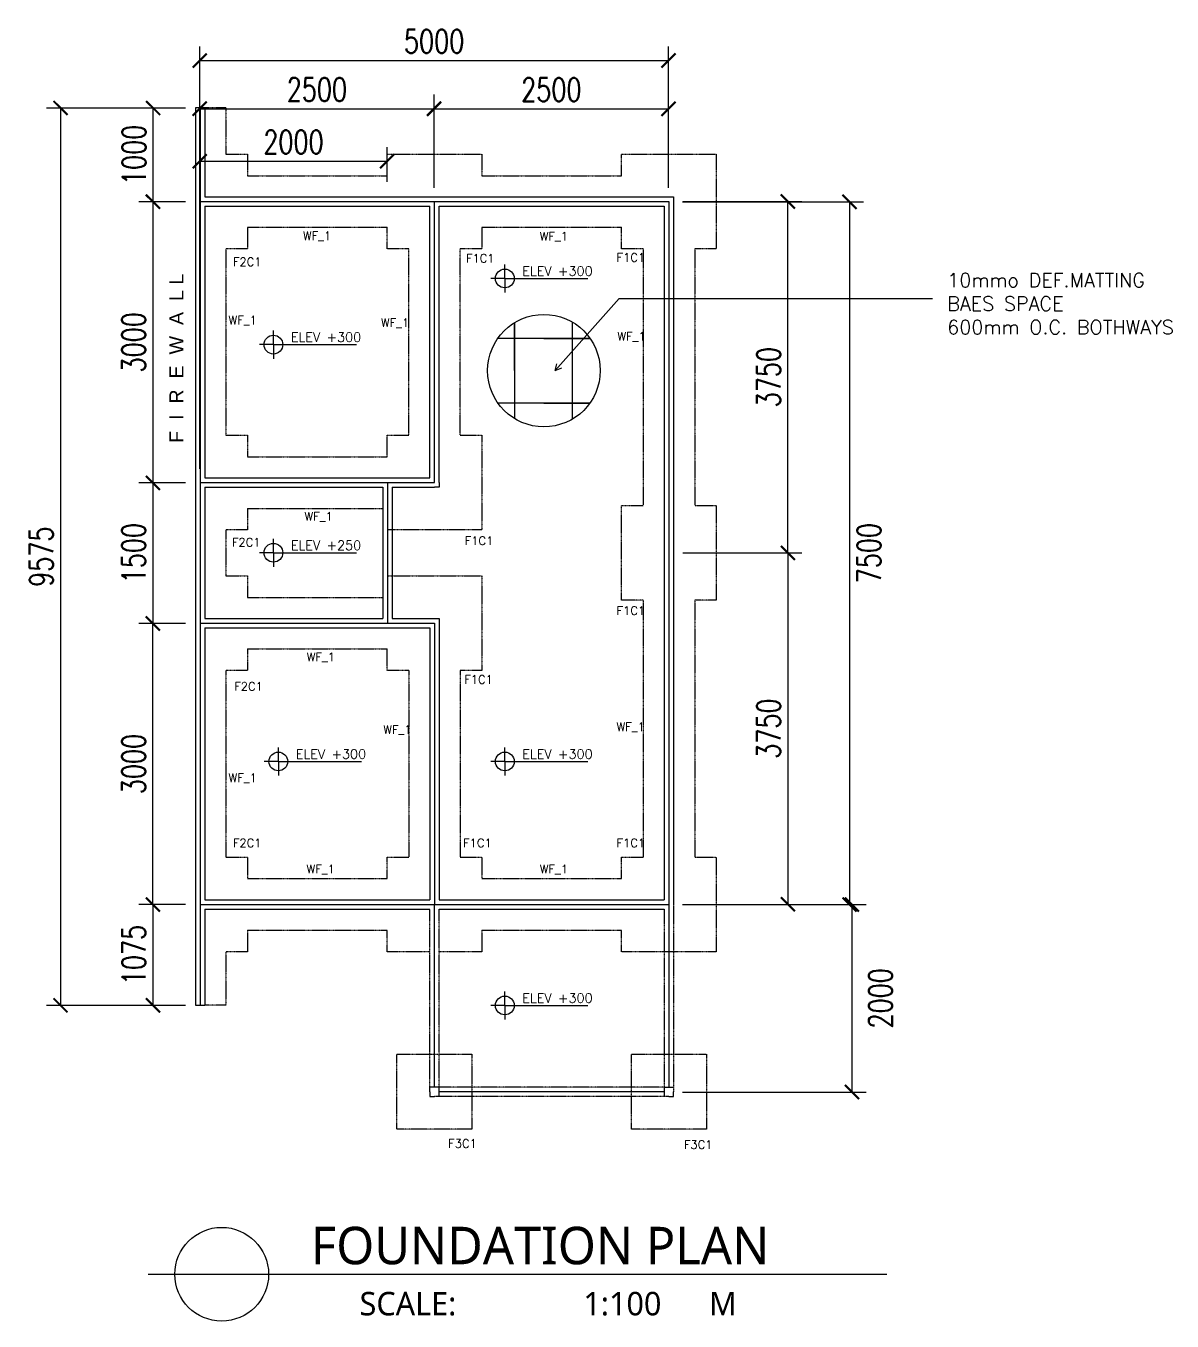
# Model space of a CAD drawing. Header units: millimetres. Extents: x 18078 to 182092, y 10648 to 75430.
# Drawn here: x 18078 to 30301, y 11453 to 25273 of the extents above; entities that cross this region are included whole.
import ezdxf

# ---------------------------------------------------------------- set-up
doc = ezdxf.new("R2010")
doc.units = ezdxf.units.MM
doc.linetypes.add('HIDDEN2', pattern=[4.7625, 3.175, -1.5875])
doc.layers.get('Defpoints').update_dxf_attribs({"color": 140})
for name, color, linetype, lineweight in [('A-Anno-Scrn', 8, 'Continuous', 25), ('A-Flor-Strs', 31, 'Continuous', 25), ('A-Roof-Slab', 12, 'Continuous', 35)]:
    doc.layers.add(name, color=color, linetype=linetype, lineweight=lineweight)
doc.styles.add('Annotative', font='romans.shx')
doc.styles.add('Arch-Dim', font='romans.shx', dxfattribs={"width": 0.75})
doc.styles.add('RomanS', font='romans.shx')
doc.dimstyles.new('Annotative', dxfattribs={"dimtxt": 2.5, "dimasz": 1.5, "dimexe": 1.5, "dimexo": 1.5, "dimgap": 0.8, "dimtad": 1, "dimdec": 0, "dimzin": 0, "dimdsep": 46, "dimtxsty": 'Arch-Dim', "dimblk": 'ARCHTICK', "dimcen": 2.5, "dimadec": 1, "dimazin": 0, "dimtfac": 1, "dimtdec": 0, "dimtix": 1, "dimtmove": 2, "dimatfit": 3, "dimfxl": 1, "dimtolj": 1, "dimtzin": 0, "dimarcsym": 0})

# ---------------------------------------------------------------- blocks, each defined once
blk = doc.blocks.new('_ArchTick')
at = {"color": 0, "linetype": 'ByBlock', "const_width": 0.15}
blk.add_lwpolyline([(-0.5, -0.5), (0.5, 0.5)], dxfattribs=at)
blk = doc.blocks.new('*D69')
at = {"color": 0, "lineweight": -2, "transparency": 16777216}
for p, q in [((19781, 24397), (19285, 24397)), ((19435, 23397), (19435, 24397)), ((19781, 23397), (19285, 23397))]:
    blk.add_line(p, q, dxfattribs=at)
at = {"layer": 'Defpoints', "color": 0, "transparency": 16777216}
for p in [(19435, 24397), (19931, 24397), (19931, 23397)]:
    blk.add_point(p, dxfattribs=at)
at = {"color": 0, "lineweight": -2, "transparency": 16777216, "xscale": 150, "yscale": 150, "zscale": 150}
for p, rotation in [((19435, 24397), 90), ((19435, 23397), 270)]:
    blk.add_blockref('_ArchTick', p, dxfattribs=dict(at, rotation=rotation))
at = {"color": 0, "transparency": 16777216, "insert": (19230, 23897), "char_height": 250, "attachment_point": 5, "rotation": 90, "style": 'Arch-Dim'}
blk.add_mtext('\\A1;1000', dxfattribs=at)
blk = doc.blocks.new('*D70')
at = {"color": 0, "lineweight": -2, "transparency": 16777216}
for p, q in [((19781, 24397), (18297, 24397)), ((18447, 24397), (18447, 14822)), ((19781, 14822), (18297, 14822))]:
    blk.add_line(p, q, dxfattribs=at)
at = {"layer": 'Defpoints', "color": 0, "transparency": 16777216}
for p in [(19931, 24397), (18447, 14822), (19931, 14822)]:
    blk.add_point(p, dxfattribs=at)
at = {"color": 0, "lineweight": -2, "transparency": 16777216, "xscale": 150, "yscale": 150, "zscale": 150}
for p, rotation in [((18447, 24397), 90), ((18447, 14822), 270)]:
    blk.add_blockref('_ArchTick', p, dxfattribs=dict(at, rotation=rotation))
at = {"color": 0, "transparency": 16777216, "insert": (18242, 19609), "char_height": 250, "attachment_point": 5, "rotation": 90, "style": 'Arch-Dim'}
blk.add_mtext('\\A1;9575', dxfattribs=at)
blk = doc.blocks.new('*D71')
at = {"color": 0, "lineweight": -2, "transparency": 16777216}
for p, q in [((19781, 23397), (19282, 23397)), ((19432, 23397), (19432, 20397)), ((19781, 20397), (19282, 20397))]:
    blk.add_line(p, q, dxfattribs=at)
at = {"layer": 'Defpoints', "color": 0, "transparency": 16777216}
for p in [(19931, 23397), (19432, 20397), (19931, 20397)]:
    blk.add_point(p, dxfattribs=at)
at = {"color": 0, "lineweight": -2, "transparency": 16777216, "xscale": 150, "yscale": 150, "zscale": 150}
for p, rotation in [((19432, 23397), 90), ((19432, 20397), 270)]:
    blk.add_blockref('_ArchTick', p, dxfattribs=dict(at, rotation=rotation))
at = {"color": 0, "transparency": 16777216, "insert": (19227, 21897), "char_height": 250, "attachment_point": 5, "rotation": 90, "style": 'Arch-Dim'}
blk.add_mtext('\\A1;3000', dxfattribs=at)
blk = doc.blocks.new('*D72')
at = {"color": 0, "lineweight": -2, "transparency": 16777216}
for p, q in [((19781, 15897), (19283, 15897)), ((19433, 15897), (19433, 14822)), ((19781, 14822), (19283, 14822))]:
    blk.add_line(p, q, dxfattribs=at)
at = {"layer": 'Defpoints', "color": 0, "transparency": 16777216}
for p in [(19931, 15897), (19433, 14822), (19931, 14822)]:
    blk.add_point(p, dxfattribs=at)
at = {"color": 0, "lineweight": -2, "transparency": 16777216, "xscale": 150, "yscale": 150, "zscale": 150}
for p, rotation in [((19433, 15897), 90), ((19433, 14822), 270)]:
    blk.add_blockref('_ArchTick', p, dxfattribs=dict(at, rotation=rotation))
at = {"color": 0, "transparency": 16777216, "insert": (19228, 15359), "char_height": 250, "attachment_point": 5, "rotation": 90, "style": 'Arch-Dim'}
blk.add_mtext('\\A1;1075', dxfattribs=at)
blk = doc.blocks.new('*D73')
at = {"color": 0, "lineweight": -2, "transparency": 16777216}
for p, q in [((19781, 20397), (19282, 20397)), ((19432, 20397), (19432, 18897)), ((19781, 18897), (19282, 18897))]:
    blk.add_line(p, q, dxfattribs=at)
at = {"layer": 'Defpoints', "color": 0, "transparency": 16777216}
for p in [(19931, 20397), (19432, 18897), (19931, 18897)]:
    blk.add_point(p, dxfattribs=at)
at = {"color": 0, "lineweight": -2, "transparency": 16777216, "xscale": 150, "yscale": 150, "zscale": 150}
for p, rotation in [((19432, 20397), 90), ((19432, 18897), 270)]:
    blk.add_blockref('_ArchTick', p, dxfattribs=dict(at, rotation=rotation))
at = {"color": 0, "transparency": 16777216, "insert": (19227, 19647), "char_height": 250, "attachment_point": 5, "rotation": 90, "style": 'Arch-Dim'}
blk.add_mtext('\\A1;1500', dxfattribs=at)
blk = doc.blocks.new('*D74')
at = {"color": 0, "lineweight": -2, "transparency": 16777216}
for p, q in [((19781, 18897), (19282, 18897)), ((19432, 15897), (19432, 18897)), ((19781, 15897), (19282, 15897))]:
    blk.add_line(p, q, dxfattribs=at)
at = {"layer": 'Defpoints', "color": 0, "transparency": 16777216}
for p in [(19432, 18897), (19931, 18897), (19931, 15897)]:
    blk.add_point(p, dxfattribs=at)
at = {"color": 0, "lineweight": -2, "transparency": 16777216, "xscale": 150, "yscale": 150, "zscale": 150}
for p, rotation in [((19432, 18897), 90), ((19432, 15897), 270)]:
    blk.add_blockref('_ArchTick', p, dxfattribs=dict(at, rotation=rotation))
at = {"color": 0, "transparency": 16777216, "insert": (19227, 17397), "char_height": 250, "attachment_point": 5, "rotation": 90, "style": 'Arch-Dim'}
blk.add_mtext('\\A1;3000', dxfattribs=at)
blk = doc.blocks.new('*D75')
at = {"color": 0, "lineweight": -2, "transparency": 16777216}
for p, q in [((19931, 23547), (19931, 24540)), ((22431, 23547), (22431, 24540)), ((19931, 24390), (22431, 24390))]:
    blk.add_line(p, q, dxfattribs=at)
at = {"layer": 'Defpoints', "color": 0, "transparency": 16777216}
for p in [(22431, 24390), (19931, 23397), (22431, 23397)]:
    blk.add_point(p, dxfattribs=at)
at = {"color": 0, "lineweight": -2, "transparency": 16777216, "xscale": 150, "yscale": 150, "zscale": 150, "rotation": 180}
blk.add_blockref('_ArchTick', (19931, 24390), dxfattribs=at)
at = {"color": 0, "lineweight": -2, "transparency": 16777216, "xscale": 150, "yscale": 150, "zscale": 150}
blk.add_blockref('_ArchTick', (22431, 24390), dxfattribs=at)
at = {"color": 0, "transparency": 16777216, "insert": (21181, 24595), "char_height": 250, "attachment_point": 5, "style": 'Arch-Dim'}
blk.add_mtext('\\A1;2500', dxfattribs=at)
blk = doc.blocks.new('*D76')
at = {"color": 0, "lineweight": -2, "transparency": 16777216}
for p, q in [((19931, 20547), (19931, 23979)), ((21931, 23610), (21931, 23979)), ((19931, 23829), (21931, 23829))]:
    blk.add_line(p, q, dxfattribs=at)
at = {"layer": 'Defpoints', "color": 0, "transparency": 16777216}
for p in [(21931, 23829), (21931, 23460), (19931, 20397)]:
    blk.add_point(p, dxfattribs=at)
at = {"color": 0, "lineweight": -2, "transparency": 16777216, "xscale": 150, "yscale": 150, "zscale": 150, "rotation": 180}
blk.add_blockref('_ArchTick', (19931, 23829), dxfattribs=at)
at = {"color": 0, "lineweight": -2, "transparency": 16777216, "xscale": 150, "yscale": 150, "zscale": 150}
blk.add_blockref('_ArchTick', (21931, 23829), dxfattribs=at)
at = {"color": 0, "transparency": 16777216, "insert": (20931, 24034), "char_height": 250, "attachment_point": 5, "style": 'Arch-Dim'}
blk.add_mtext('\\A1;2000', dxfattribs=at)
blk = doc.blocks.new('*D77')
at = {"color": 0, "lineweight": -2, "transparency": 16777216}
for p, q in [((22431, 23547), (22431, 24538)), ((24931, 23547), (24931, 24538)), ((22431, 24388), (24931, 24388))]:
    blk.add_line(p, q, dxfattribs=at)
at = {"layer": 'Defpoints', "color": 0, "transparency": 16777216}
for p in [(24931, 24388), (22431, 23397), (24931, 23397)]:
    blk.add_point(p, dxfattribs=at)
at = {"color": 0, "lineweight": -2, "transparency": 16777216, "xscale": 150, "yscale": 150, "zscale": 150, "rotation": 180}
blk.add_blockref('_ArchTick', (22431, 24388), dxfattribs=at)
at = {"color": 0, "lineweight": -2, "transparency": 16777216, "xscale": 150, "yscale": 150, "zscale": 150}
blk.add_blockref('_ArchTick', (24931, 24388), dxfattribs=at)
at = {"color": 0, "transparency": 16777216, "insert": (23681, 24593), "char_height": 250, "attachment_point": 5, "style": 'Arch-Dim'}
blk.add_mtext('\\A1;2500', dxfattribs=at)
blk = doc.blocks.new('*D78')
at = {"color": 0, "lineweight": -2, "transparency": 16777216}
for p, q in [((19931, 23547), (19931, 25054)), ((24931, 23547), (24931, 25054)), ((19931, 24904), (24931, 24904))]:
    blk.add_line(p, q, dxfattribs=at)
at = {"layer": 'Defpoints', "color": 0, "transparency": 16777216}
for p in [(24931, 24904), (19931, 23397), (24931, 23397)]:
    blk.add_point(p, dxfattribs=at)
at = {"color": 0, "lineweight": -2, "transparency": 16777216, "xscale": 150, "yscale": 150, "zscale": 150, "rotation": 180}
blk.add_blockref('_ArchTick', (19931, 24904), dxfattribs=at)
at = {"color": 0, "lineweight": -2, "transparency": 16777216, "xscale": 150, "yscale": 150, "zscale": 150}
blk.add_blockref('_ArchTick', (24931, 24904), dxfattribs=at)
at = {"color": 0, "transparency": 16777216, "insert": (22431, 25109), "char_height": 250, "attachment_point": 5, "style": 'Arch-Dim'}
blk.add_mtext('\\A1;5000', dxfattribs=at)
blk = doc.blocks.new('*D79')
at = {"color": 0, "lineweight": -2, "transparency": 16777216}
for p, q in [((25081, 23397), (27011, 23397)), ((26861, 23397), (26861, 15897)), ((25081, 15897), (27011, 15897))]:
    blk.add_line(p, q, dxfattribs=at)
at = {"layer": 'Defpoints', "color": 0, "transparency": 16777216}
for p in [(24931, 23397), (24931, 15897), (26861, 15897)]:
    blk.add_point(p, dxfattribs=at)
at = {"color": 0, "lineweight": -2, "transparency": 16777216, "xscale": 150, "yscale": 150, "zscale": 150}
for p, rotation in [((26861, 23397), 90), ((26861, 15897), 270)]:
    blk.add_blockref('_ArchTick', p, dxfattribs=dict(at, rotation=rotation))
at = {"color": 0, "transparency": 16777216, "insert": (27069, 19647), "char_height": 250, "attachment_point": 5, "rotation": 90, "style": 'Arch-Dim'}
blk.add_mtext('\\A1;7500', dxfattribs=at)
blk = doc.blocks.new('*D80')
at = {"color": 0, "lineweight": -2, "transparency": 16777216}
for p, q in [((25081, 15897), (27037, 15897)), ((26887, 15897), (26887, 13897)), ((25081, 13897), (27037, 13897))]:
    blk.add_line(p, q, dxfattribs=at)
at = {"layer": 'Defpoints', "color": 0, "transparency": 16777216}
for p in [(24931, 15897), (24931, 13897), (26887, 13897)]:
    blk.add_point(p, dxfattribs=at)
at = {"color": 0, "lineweight": -2, "transparency": 16777216, "xscale": 150, "yscale": 150, "zscale": 150}
for p, rotation in [((26887, 15897), 90), ((26887, 13897), 270)]:
    blk.add_blockref('_ArchTick', p, dxfattribs=dict(at, rotation=rotation))
at = {"color": 0, "transparency": 16777216, "insert": (27191, 14897), "char_height": 250, "attachment_point": 5, "rotation": 90, "style": 'Arch-Dim'}
blk.add_mtext('\\A1;2000', dxfattribs=at)
blk = doc.blocks.new('*D81')
at = {"layer": 'A-Anno-Scrn', "color": 0, "lineweight": -2, "transparency": 16777216}
for p, q in [((25085, 23400), (26354, 23400)), ((26204, 19650), (26204, 23400)), ((25085, 19650), (26354, 19650))]:
    blk.add_line(p, q, dxfattribs=at)
at = {"layer": 'Defpoints', "color": 0, "transparency": 16777216}
for p in [(24935, 23400), (26204, 23400), (24935, 19650)]:
    blk.add_point(p, dxfattribs=at)
at = {"layer": 'A-Anno-Scrn', "color": 0, "lineweight": -2, "transparency": 16777216, "xscale": 150, "yscale": 150, "zscale": 150}
for p, rotation in [((26204, 23400), 90), ((26204, 19650), 270)]:
    blk.add_blockref('_ArchTick', p, dxfattribs=dict(at, rotation=rotation))
at = {"layer": 'A-Anno-Scrn', "color": 0, "transparency": 16777216, "insert": (25999, 21525), "char_height": 250, "attachment_point": 5, "rotation": 90, "style": 'Arch-Dim'}
blk.add_mtext('\\A1;3750', dxfattribs=at)
blk = doc.blocks.new('*D82')
at = {"layer": 'A-Anno-Scrn', "color": 0, "lineweight": -2, "transparency": 16777216}
for p, q in [((25085, 19650), (26354, 19650)), ((26204, 19650), (26204, 15900)), ((25085, 15900), (26354, 15900))]:
    blk.add_line(p, q, dxfattribs=at)
at = {"layer": 'Defpoints', "color": 0, "transparency": 16777216}
for p in [(24935, 19650), (24935, 15900), (26204, 15900)]:
    blk.add_point(p, dxfattribs=at)
at = {"layer": 'A-Anno-Scrn', "color": 0, "lineweight": -2, "transparency": 16777216, "xscale": 150, "yscale": 150, "zscale": 150}
for p, rotation in [((26204, 19650), 90), ((26204, 15900), 270)]:
    blk.add_blockref('_ArchTick', p, dxfattribs=dict(at, rotation=rotation))
at = {"layer": 'A-Anno-Scrn', "color": 0, "transparency": 16777216, "insert": (25999, 17775), "char_height": 250, "attachment_point": 5, "rotation": 90, "style": 'Arch-Dim'}
blk.add_mtext('\\A1;3750', dxfattribs=at)

msp = doc.modelspace()

# ---------------------------------------------------------------- linework, layer by layer
for p, q in [((19884.7, 24399.7), (19884.7, 14824.7)), ((19984.7, 24399.7), (19884.7, 24399.7)), ((19934.7, 24399.7), (19934.7, 14824.7)), ((19984.7, 24399.7), (19984.7, 23449.7)), ((19934.7, 23399.7), (24934.7, 23399.7)), ((19984.7, 23449.7), (24934.7, 23449.7)), ((22434.7, 20399.7), (22434.7, 23399.7)), ((24934.7, 23449.7), (24984.7, 23449.7)), ((24934.7, 23399.7), (24934.7, 15899.7)), ((24984.7, 23449.7), (24984.7, 23399.7)), ((24984.7, 23399.7), (24984.7, 15899.7)), ((24984.7, 23399.7), (24984.7, 15899.7)), ((19984.7, 23349.7), (19984.7, 20449.7)), ((19984.7, 23349.7), (22384.7, 23349.7)), ((22384.7, 20449.7), (22384.7, 23349.7)), ((22484.7, 23349.7), (24884.7, 23349.7)), ((22484.7, 20399.7), (22484.7, 23349.7)), ((24884.7, 23349.7), (24884.7, 15949.7)), ((19934.7, 20399.7), (22434.7, 20399.7)), ((19984.7, 20449.7), (22384.7, 20449.7)), ((19984.7, 20349.7), (19984.7, 18949.7)), ((19984.7, 20349.7), (21884.7, 20349.7)), ((21884.7, 20349.7), (21884.7, 18949.7)), ((21934.7, 20399.7), (21934.7, 18899.7)), ((21984.7, 20349.7), (22434.7, 20349.7)), ((21984.7, 20349.7), (21984.7, 18949.7)), ((22484.7, 20349.7), (22434.7, 20349.7)), ((22484.7, 20399.7), (22484.7, 20349.7)), ((19984.7, 18949.7), (21884.7, 18949.7)), ((21984.7, 18949.7), (22434.7, 18949.7)), ((22434.7, 18949.7), (22484.7, 18949.7)), ((22484.7, 18949.7), (22484.7, 18899.7)), ((19934.7, 18899.7), (22434.7, 18899.7)), ((19984.7, 18849.7), (19984.7, 15949.7)), ((19984.7, 18849.7), (22384.7, 18849.7)), ((22384.7, 18849.7), (22384.7, 15949.7)), ((22434.7, 18899.7), (22434.7, 15899.7)), ((22484.7, 18899.7), (22484.7, 15949.7)), ((19934.7, 15899.7), (24934.7, 15899.7)), ((19984.7, 15949.7), (22384.7, 15949.7)), ((22434.7, 13949.7), (22434.7, 15899.7)), ((22484.7, 15949.7), (24884.7, 15949.7)), ((24934.7, 15899.7), (24934.7, 13949.7)), ((19984.7, 15849.7), (19984.7, 14824.7)), ((19984.7, 15849.7), (22384.7, 15849.7)), ((22484.7, 15849.7), (24884.7, 15849.7)), ((19884.7, 14824.7), (19984.7, 14824.7)), ((22384.7, 13899.7), (22384.7, 13849.7)), ((22384.7, 13849.7), (22434.7, 13849.7)), ((24884.7, 13899.7), (22484.7, 13899.7)), ((24934.7, 13849.7), (24984.7, 13849.7)), ((24984.7, 13849.7), (24984.7, 13899.7)), ((19382.1, 11953), (27259, 11953))]:
    msp.add_line(p, q)
at = {"linetype": 'HIDDEN2'}
for p, q in [((20209.7, 24399.7), (20209.7, 23904.7)), ((20439.7, 23674.7), (21929.7, 23674.7)), ((22939.7, 23674.7), (24429.7, 23674.7)), ((20439.7, 23124.7), (21929.7, 23124.7)), ((22939.7, 23124.7), (24429.7, 23124.7)), ((20209.7, 22894.7), (20209.7, 20904.7)), ((22159.7, 20904.7), (22159.7, 22894.7)), ((22709.7, 20904.7), (22709.7, 22894.7)), ((24659.7, 22894.7), (24659.7, 20154.7)), ((25209.7, 22894.7), (25209.7, 20154.7)), ((20439.7, 20674.7), (21929.7, 20674.7)), ((20439.7, 20124.7), (21884.7, 20124.7)), ((20209.7, 19894.7), (20209.7, 19404.7)), ((20439.7, 19174.7), (21884.7, 19174.7)), ((24659.7, 19144.7), (24659.7, 16404.7)), ((25209.7, 19144.7), (25209.7, 16404.7)), ((20439.7, 18624.7), (21929.7, 18624.7)), ((20209.7, 18394.7), (20209.7, 16404.7)), ((22159.7, 18394.7), (22159.7, 16404.7)), ((22709.7, 18394.7), (22709.7, 16404.7)), ((20439.7, 16174.7), (21929.7, 16174.7)), ((22939.7, 16174.7), (24429.7, 16174.7)), ((24984.7, 15899.7), (24984.7, 13899.7)), ((22384.7, 13899.7), (22384.7, 15849.7)), ((22484.7, 13949.7), (22484.7, 15849.7)), ((24884.7, 15849.7), (24884.7, 13949.7)), ((20439.7, 15624.7), (21929.7, 15624.7)), ((22939.7, 15624.7), (24429.7, 15624.7)), ((20209.7, 15394.7), (20209.7, 14824.7)), ((24934.7, 13849.7), (22434.7, 13849.7)), ((24884.7, 13949.7), (22484.7, 13949.7))]:
    msp.add_line(p, q, dxfattribs=at)
at = {"color": 0}
for p, q in [((23185.2, 22578.2), (23185.2, 22728.2)), ((23185.2, 22578.2), (23035.2, 22578.2)), ((23185.2, 22578.2), (23185.2, 22428.2)), ((23185.2, 22578.2), (24071.5, 22578.2)), ((23723.3, 21595), (24405.6, 22364.9)), ((24405.6, 22364.9), (27744, 22364.9)), ((20717.3, 21872.2), (20717.3, 22022.2)), ((23287.9, 21595), (23287.9, 22106.5)), ((23287.9, 22106.5), (23287.9, 21083.6)), ((23903.2, 22108.7), (23903.2, 21076.3)), ((20717.3, 21872.2), (20567.3, 21872.2)), ((20717.3, 21872.2), (20717.3, 21722.2)), ((20717.3, 21872.2), (21603.6, 21872.2)), ((24093.4, 21938.7), (23109.8, 21938.7)), ((23601.6, 21938.7), (24093.4, 21938.7)), ((23723.3, 21595), (23739.5, 21666.3)), ((23723.3, 21595), (23793.4, 21623.8)), ((24090.4, 21247), (23112.9, 21247)), ((23601.6, 21247), (24090.4, 21247)), ((20717.3, 19651.5), (20717.3, 19801.5)), ((20717.3, 19651.5), (20567.3, 19651.5)), ((20717.3, 19651.5), (20717.3, 19501.5)), ((20717.3, 19651.5), (21603.6, 19651.5)), ((20769.8, 17424.4), (20769.8, 17574.4)), ((23185.2, 17424.4), (23185.2, 17574.4)), ((20769.8, 17424.4), (20619.8, 17424.4)), ((20769.8, 17424.4), (20769.8, 17274.4)), ((20769.8, 17424.4), (21656, 17424.4)), ((23185.2, 17424.4), (23035.2, 17424.4)), ((23185.2, 17424.4), (23185.2, 17274.4)), ((23185.2, 17424.4), (24071.5, 17424.4)), ((23185.2, 14820.7), (23185.2, 14970.7)), ((23185.2, 14820.7), (23035.2, 14820.7)), ((23185.2, 14820.7), (23185.2, 14670.7)), ((23185.2, 14820.7), (24071.5, 14820.7))]:
    msp.add_line(p, q, dxfattribs=at)
for centre, radius in [((23185.2, 22578.2), 100), ((23601.6, 21595), 600), ((20717.3, 21872.2), 100), ((20717.3, 19651.5), 100), ((20769.8, 17424.4), 100), ((23185.2, 17424.4), 100), ((23185.2, 14820.7), 100)]:
    msp.add_circle(centre, radius, dxfattribs=at)
msp.add_circle((20165.9, 11953), 500)
at = {"layer": 'A-Anno-Scrn', "color": 0, "linetype": 'HIDDEN2'}
for p, q in [((20209.7, 24399.7), (19984.7, 24399.7)), ((20209.7, 14824.7), (19984.7, 14824.7))]:
    msp.add_line(p, q, dxfattribs=at)
at = {"layer": 'A-Anno-Scrn', "color": 0}
for p, q in [((22484.7, 13949.7), (22384.7, 13949.7)), ((22484.7, 13849.7), (22484.7, 13949.7)), ((24884.7, 13949.7), (24984.7, 13949.7)), ((24884.7, 13949.7), (24884.7, 13849.7))]:
    msp.add_line(p, q, dxfattribs=at)
at = {"layer": 'A-Flor-Strs', "color": 0, "linetype": 'HIDDEN2'}
for points in [[(20209.7, 23904.7), (20439.7, 23904.7), (20439.7, 23674.7)], [(21929.7, 23674.7), (21929.7, 23904.7), (22939.7, 23904.7), (22939.7, 23674.7)], [(24429.7, 23674.7), (24429.7, 23904.7), (25439.7, 23904.7), (25439.7, 22894.7), (25209.7, 22894.7)], [(20439.7, 23124.7), (20439.7, 22894.7), (20209.7, 22894.7)], [(22159.7, 22894.7), (21929.7, 22894.7), (21929.7, 23124.7)], [(22939.7, 23124.7), (22939.7, 22894.7), (22709.7, 22894.7)], [(24659.7, 22894.7), (24429.7, 22894.7), (24429.7, 23124.7)], [(20209.7, 20904.7), (20439.7, 20904.7), (20439.7, 20674.7)], [(22709.7, 20904.7), (22939.7, 20904.7), (22939.7, 19894.7), (21929.7, 19894.7)], [(21929.7, 20674.7), (21929.7, 20904.7), (22159.7, 20904.7)], [(20439.7, 20124.7), (20439.7, 19894.7), (20209.7, 19894.7)], [(24659.7, 19144.7), (24429.7, 19144.7), (24429.7, 20154.7), (24659.7, 20154.7)], [(25209.7, 20154.7), (25439.7, 20154.7), (25439.7, 19144.7), (25209.7, 19144.7)], [(20209.7, 19404.7), (20439.7, 19404.7), (20439.7, 19174.7)], [(21929.7, 19404.7), (22939.7, 19404.7), (22939.7, 18394.7), (22709.7, 18394.7)], [(20439.7, 18624.7), (20439.7, 18394.7), (20209.7, 18394.7)], [(22159.7, 18394.7), (21929.7, 18394.7), (21929.7, 18624.7)], [(20209.7, 16404.7), (20439.7, 16404.7), (20439.7, 16174.7)], [(21929.7, 16174.7), (21929.7, 16404.7), (22159.7, 16404.7)], [(22709.7, 16404.7), (22939.7, 16404.7), (22939.7, 16174.7)], [(25209.7, 16404.7), (25439.7, 16404.7), (25439.7, 15394.7), (24429.7, 15394.7), (24429.7, 15624.7)], [(24429.7, 16174.7), (24429.7, 16404.7), (24659.7, 16404.7)], [(20439.7, 15624.7), (20439.7, 15394.7), (20209.7, 15394.7)], [(22384.7, 15394.7), (21929.7, 15394.7), (21929.7, 15624.7)], [(22939.7, 15624.7), (22939.7, 15394.7), (22484.7, 15394.7)]]:
    msp.add_lwpolyline(points, dxfattribs=at)
for points in [[(22034.5, 14299.6), (22834.5, 14299.6), (22834.5, 13500.1), (22034.5, 13500.1)], [(24534.5, 14299.6), (25334.5, 14299.6), (25334.5, 13500.1), (24534.5, 13500.1)]]:
    msp.add_lwpolyline(points, close=True, dxfattribs=at)

# ---------------------------------------------------------------- texts
at = {"color": 0, "attachment_point": 1, "style": 'Annotative'}
for s, insert, char_height, width in [('WF_1 ', (21032.7, 23078.4), 90, 1876.744), ('WF_1 ', (23557.7, 23073.7), 90, 1876.744), ('F1C1  ', (22771, 22838.6), 90, 1876.744), ('F1C1  ', (24376.1, 22847), 90, 1876.744), ('F2C1  ', (20285.5, 22800.9), 90, 1876.744), ('ELEV +300', (23371.2, 22707.4), 100, 2170.831), ('10mmo DEF.MATTING\\PBAES SPACE\\P600mm O.C. BOTHWAYS', (27902.7, 22634.5), 150, 8485.07), ('WF_1 ', (20239.3, 22178.4), 90, 1876.744), ('WF_1 ', (21864.1, 22150.7), 90, 1876.744), ('ELEV +300', (20903.2, 22001.4), 100, 2170.831), ('WF_1 ', (24386.1, 22005.4), 90, 1876.744), ('WF_1 ', (21048.8, 20084.2), 90, 1876.744), ('F2C1  ', (20274.5, 19808.5), 90, 1876.744), ('ELEV +250', (20903.2, 19780.7), 100, 2170.831), ('F1C1  ', (22757.8, 19825.1), 90, 1876.744), ('F1C1  ', (24376.1, 19078.7), 90, 1876.744), ('WF_1 ', (21072.4, 18584.6), 90, 1876.744), ('F2C1  ', (20300.3, 18270.2), 90, 1876.744), ('F1C1  ', (22752.2, 18344.1), 90, 1876.744), ('WF_1 ', (24376.1, 17839.2), 90, 1876.744), ('WF_1 ', (21889.2, 17809.5), 90, 1876.744), ('ELEV +300', (20955.7, 17553.6), 100, 2170.831), ('ELEV +300', (23371.2, 17553.6), 100, 2170.831), ('WF_1 ', (20239.3, 17295.2), 90, 1876.744), ('F2C1  ', (20285.8, 16599.8), 90, 1876.744), ('F1C1  ', (22740.7, 16599.8), 90, 1876.744), ('F1C1  ', (24376.1, 16599.8), 90, 1876.744), ('WF_1 ', (21070.9, 16321.5), 90, 1876.744), ('WF_1 ', (23558, 16321.7), 90, 1876.744), ('ELEV +300', (23371.2, 14949.9), 100, 2170.831), ('F3C1  ', (22580.9, 13392.7), 90, 1876.744), ('F3C1  ', (25094.9, 13381), 90, 1876.744)]:
    msp.add_mtext(s, dxfattribs=dict(at, insert=insert, char_height=char_height, width=width))
at = {"attachment_point": 1, "style": 'Annotative'}
for s, insert, char_height, width in [('\\pxt1;{\\fSegoe UI Black|b0|i0|c0|p34;FOUNDATION PLAN}', (21115.9, 12459.2, 300), 400, 7907.473), ('{\\fSegoe UI Emoji|b0|i0|c0|p34;SCALE:                1:100      M}', (21636.2, 11764.2, 300), 250, 4531.638)]:
    msp.add_mtext(s, dxfattribs=dict(at, insert=insert, char_height=char_height, width=width))
at = {"layer": 'A-Roof-Slab', "color": 7, "lineweight": -2, "insert": (19608.2, 20824.2), "char_height": 150, "attachment_point": 1, "rotation": 90, "style": 'RomanS'}
msp.add_mtext_dynamic_manual_height_columns('{\\fSwis721 Blk BT|b0|i0|c0|p34;\\C9;\\c13289671;F  I  R  E  W  A  L L}', width=2187.825, gutter_width=1250, heights=[198.3], dxfattribs=at)

# ---------------------------------------------------------------- dimensions: what is measured, and where the dimension line sits
for base, p1, p2, picture, middle in [((24931.2, 24904.1), (19931.2, 23397), (24931.2, 23397), '*D78', (22431.2, 25109.1)), ((22431.2, 24390), (19931.2, 23397), (22431.2, 23397), '*D75', (21181.2, 24595)), ((24931.2, 24388), (22431.2, 23397), (24931.2, 23397), '*D77', (23681.2, 24593)), ((21931.2, 23829), (19931.2, 20397), (21931.2, 23460), '*D76', (20931.2, 24034))]:
    dim = msp.add_linear_dim(base=base, p1=p1, p2=p2, dimstyle='Annotative')
    dim.commit()
    dim.dimension.update_dxf_attribs({"geometry": picture, "text_midpoint": middle})
for base, p1, p2, picture, middle in [((18447, 14822), (19931.2, 24397), (19931.2, 14822), '*D70', (18242, 19609.5)), ((19434.9, 24397), (19931.2, 23397), (19931.2, 24397), '*D69', (19229.9, 23897)), ((19432, 20397), (19931.2, 23397), (19931.2, 20397), '*D71', (19227, 21897)), ((19432.1, 18897), (19931.2, 20397), (19931.2, 18897), '*D73', (19227.1, 19647)), ((19432.1, 18897), (19931.2, 15897), (19931.2, 18897), '*D74', (19227.1, 17397)), ((19433.1, 14822), (19931.2, 15897), (19931.2, 14822), '*D72', (19228.1, 15359.5))]:
    dim = msp.add_linear_dim(base=base, p1=p1, p2=p2, angle=90, dimstyle='Annotative')
    dim.commit()
    dim.dimension.update_dxf_attribs({"geometry": picture, "text_midpoint": middle})
for base, p1, p2, picture, middle in [((26861, 15897), (24931.2, 23397), (24931.2, 15897), '*D79', (27069.5, 19647)), ((26887, 13897), (24931.2, 15897), (24931.2, 13897), '*D80', (27190.7, 14897))]:
    dim = msp.add_linear_dim(base=base, p1=p1, p2=p2, angle=90, dimstyle='Annotative')
    dim.commit()
    dim.dimension.update_dxf_attribs({"geometry": picture, "text_midpoint": middle, "dimtype": 160})
at = {"layer": 'A-Anno-Scrn', "color": 0}
for base, p2, picture, middle in [((26203.5, 23399.7), (24934.7, 23399.7), '*D81', (25998.5, 21524.7)), ((26203.5, 15899.7), (24934.7, 15899.7), '*D82', (25998.5, 17774.7))]:
    dim = msp.add_linear_dim(base=base, p1=(24934.7, 19649.7), p2=p2, angle=90, dimstyle='Annotative', dxfattribs=at)
    dim.commit()
    dim.dimension.update_dxf_attribs({"geometry": picture, "text_midpoint": middle})

doc.saveas('drawing.dxf')
